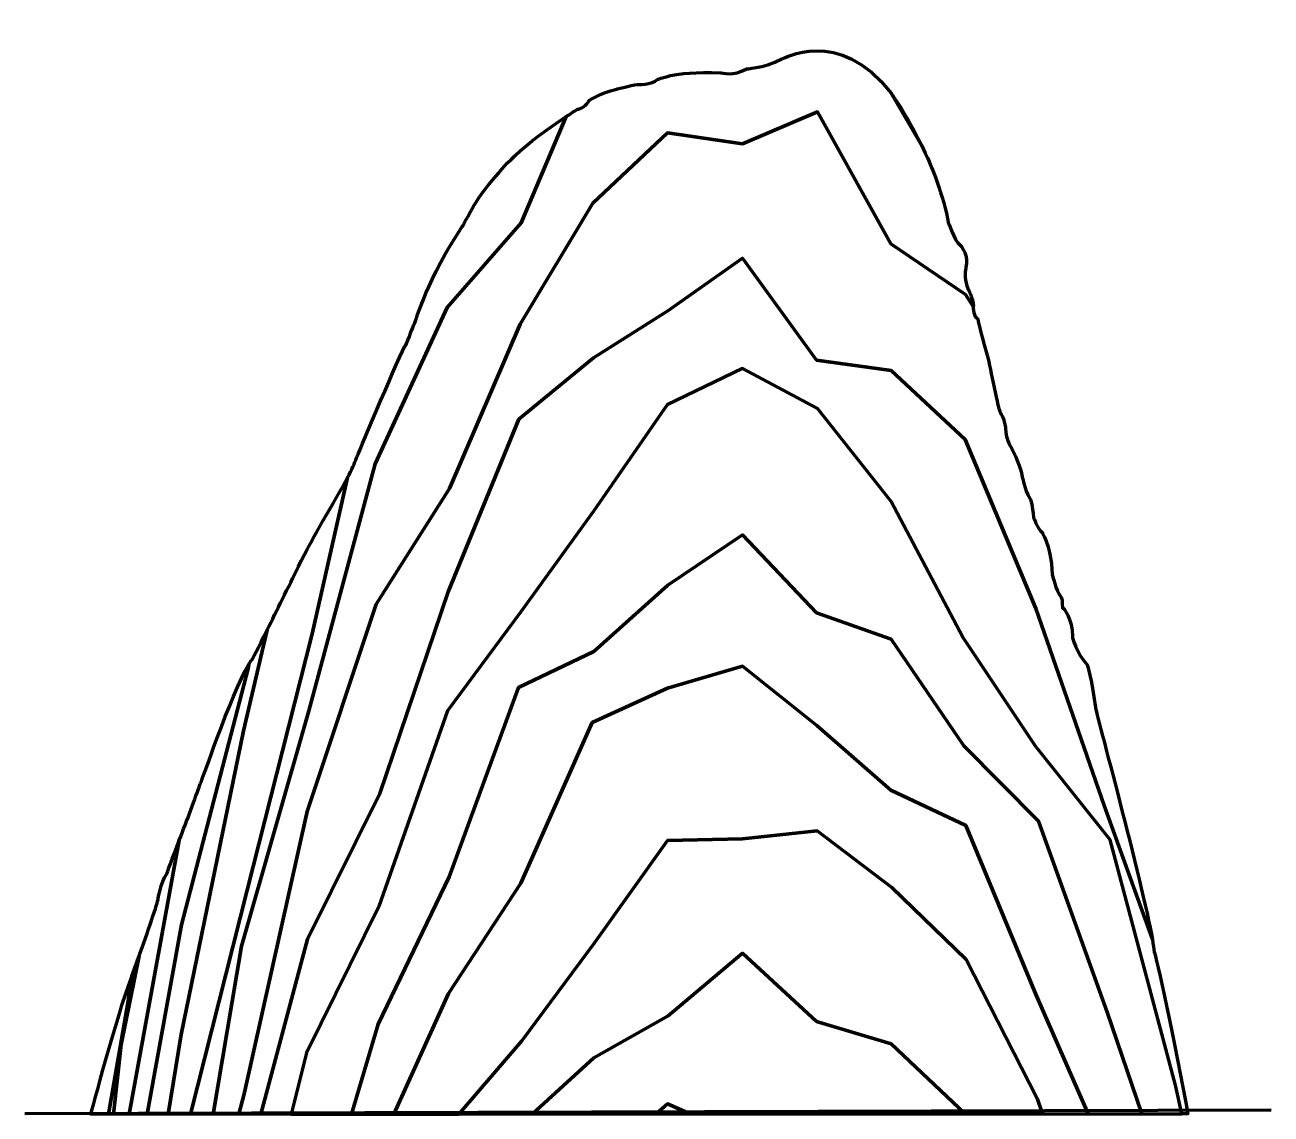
# Model space of a CAD drawing. Header units: inches. Extents: x 0.5 to 26.1, y -32.1 to -9.7.
import ezdxf

# ---------------------------------------------------------------- set-up
doc = ezdxf.new("R2010")
doc.units = ezdxf.units.IN
doc.header["$MEASUREMENT"] = 0
doc.layers.add('Layer 1', color=7, linetype='Continuous')

msp = doc.modelspace()

# ---------------------------------------------------------------- linework, layer by layer
at = {"layer": 'Layer 1', "color": 7, "lineweight": 70, "true_color": 0xffffff}
for points in [[(22.8, -26.503), (21.263, -24.575), (19.769, -22.33), (18.291, -19.534), (16.772, -17.62), (15.226, -16.795), (13.68, -17.547), (12.166, -19.728), (10.664, -21.81), (9.154, -23.848), (7.74, -27.875), (6.252, -30.886), (5.935, -32.144), (7.177, -32.144), (7.726, -30.294), (9.189, -27.263), (10.619, -23.361), (12.168, -22.621), (13.69, -21.261), (15.226, -20.222), (16.756, -21.827), (18.29, -22.371), (19.788, -24.564), (21.322, -26.118), (22.742, -30.048), (23.453, -32.141), (24.274, -32.141), (24.149, -31.549), (22.8, -26.503)], [(21.322, -26.118), (19.788, -24.564), (18.29, -22.371), (16.756, -21.827), (15.226, -20.222), (13.69, -21.261), (12.168, -22.621), (10.619, -23.361), (9.189, -27.263), (7.726, -30.294), (7.177, -32.144), (8.047, -32.144), (9.173, -29.661), (10.667, -27.394), (12.134, -24.086), (13.681, -23.377), (15.226, -22.924), (16.762, -24.145), (18.283, -25.476), (19.832, -26.202), (21.277, -29.697), (22.349, -32.141), (23.453, -32.141), (22.742, -30.048), (21.322, -26.118)], [(19.832, -26.202), (18.283, -25.476), (16.762, -24.145), (15.226, -22.924), (13.681, -23.377), (12.134, -24.086), (10.667, -27.394), (9.173, -29.661), (8.047, -32.144), (9.389, -32.144), (10.686, -30.635), (12.178, -28.619), (13.685, -26.516), (15.226, -26.482), (16.77, -26.315), (18.304, -27.481), (19.833, -28.962), (21.308, -31.837), (21.408, -32.141), (22.349, -32.141), (21.277, -29.697), (19.832, -26.202)], [(19.833, -28.962), (18.304, -27.481), (16.77, -26.315), (15.226, -26.482), (13.685, -26.516), (12.178, -28.619), (10.686, -30.635), (9.389, -32.144), (10.905, -32.143), (12.167, -30.985), (13.695, -30.126), (15.226, -28.835), (16.756, -30.243), (18.293, -30.696), (19.817, -32.141), (19.817, -32.142), (21.408, -32.141), (21.308, -31.837), (19.833, -28.962)], [(18.293, -30.696), (16.756, -30.243), (15.226, -28.835), (13.695, -30.126), (12.167, -30.985), (10.905, -32.143), (13.452, -32.143), (13.681, -31.937), (14.151, -32.143), (16.666, -32.142), (16.769, -32.108), (16.811, -32.142), (19.817, -32.142), (19.817, -32.141), (18.293, -30.696)], [(0.45, -32.131), (26.115, -32.057)], [(13.452, -32.143), (14.151, -32.143), (13.681, -31.937), (13.452, -32.143)], [(16.666, -32.142), (16.811, -32.142), (16.769, -32.108), (16.666, -32.142)]]:
    msp.add_lwpolyline(points, dxfattribs=at)
for points, knots in [([(9.146, -15.545), (9.146, -15.545), (7.666, -18.758), (7.666, -18.758), (7.666, -18.758), (6.298, -23.847), (6.298, -23.847), (6.298, -23.847), (4.914, -28.686), (4.914, -28.686), (4.914, -28.686), (4.329, -32.145), (4.329, -32.145), (4.329, -32.145), (4.853, -32.144), (4.853, -32.144), (4.853, -32.144), (4.968, -31.729), (4.968, -31.729), (4.968, -31.729), (6.263, -25.915), (6.263, -25.915), (6.263, -25.915), (7.681, -21.647), (7.681, -21.647), (7.681, -21.647), (9.194, -19.267), (9.194, -19.267), (9.194, -19.267), (10.65, -15.884), (10.65, -15.884), (10.65, -15.884), (12.15, -13.395), (12.15, -13.395), (12.15, -13.395), (13.681, -11.946), (13.681, -11.946), (13.681, -11.946), (15.226, -12.175), (15.226, -12.175), (15.226, -12.175), (16.777, -11.513), (16.777, -11.513), (16.777, -11.513), (18.284, -14.232), (18.284, -14.232), (18.284, -14.232), (19.824, -15.275), (19.824, -15.275), (19.824, -15.275), (19.982, -15.522), (19.982, -15.522), (19.983, -15.518), (19.984, -15.516), (19.985, -15.515), (19.981, -15.405), (19.901, -15.204), (19.887, -15.185), (19.762, -14.934), (19.835, -14.748), (19.832, -14.719), (19.889, -14.467), (19.75, -14.302), (19.721, -14.269), (19.561, -14.135), (19.499, -13.816), (19.471, -13.818), (19.372, -13.242), (19.139, -12.659), (18.906, -12.184), (18.906, -12.184), (18.29, -11.131), (18.29, -11.131), (17.21, -9.726), (16.036, -10.445), (16.04, -10.425), (15.636, -10.634), (15.286, -10.624), (15.304, -10.635), (15.06, -10.782), (14.788, -10.715), (14.776, -10.71), (13.748, -10.673), (13.495, -10.859), (13.485, -10.845), (13.364, -10.957), (13.046, -10.955), (13.068, -10.951), (12.929, -10.964), (12.593, -11.063), (12.61, -11.056), (12.34, -11.118), (12.063, -11.274), (12.068, -11.281), (12.024, -11.384), (11.89, -11.459), (11.832, -11.461), (11.751, -11.512), (11.674, -11.561), (11.6, -11.61), (11.6, -11.61), (10.674, -13.798), (10.674, -13.798), (10.674, -13.798), (9.146, -15.545), (9.146, -15.545)], [0, 0, 0, 0, 1, 1, 1, 2, 2, 2, 3, 3, 3, 4, 4, 4, 5, 5, 5, 6, 6, 6, 7, 7, 7, 8, 8, 8, 9, 9, 9, 10, 10, 10, 11, 11, 11, 12, 12, 12, 13, 13, 13, 14, 14, 14, 15, 15, 15, 16, 16, 16, 17, 17, 17, 18, 18, 18, 19, 19, 19, 20, 20, 20, 21, 21, 21, 22, 22, 22, 23, 23, 23, 24, 24, 24, 25, 25, 25, 26, 26, 26, 27, 27, 27, 28, 28, 28, 29, 29, 29, 30, 30, 30, 31, 31, 31, 32, 32, 32, 33, 33, 33, 34, 34, 34, 35, 35, 35, 35]), ([(18.29, -11.131), (18.29, -11.131), (18.906, -12.184), (18.906, -12.184), (18.603, -11.567), (18.3, -11.132), (18.29, -11.131)], [0, 0, 0, 0, 1, 1, 1, 2, 2, 2, 2]), ([(18.284, -14.232), (18.284, -14.232), (16.777, -11.513), (16.777, -11.513), (16.777, -11.513), (15.226, -12.175), (15.226, -12.175), (15.226, -12.175), (13.681, -11.946), (13.681, -11.946), (13.681, -11.946), (12.15, -13.395), (12.15, -13.395), (12.15, -13.395), (10.65, -15.884), (10.65, -15.884), (10.65, -15.884), (9.194, -19.267), (9.194, -19.267), (9.194, -19.267), (7.681, -21.647), (7.681, -21.647), (7.681, -21.647), (6.263, -25.915), (6.263, -25.915), (6.263, -25.915), (4.968, -31.729), (4.968, -31.729), (4.968, -31.729), (4.853, -32.144), (4.853, -32.144), (4.853, -32.144), (5.306, -32.144), (5.306, -32.144), (5.306, -32.144), (6.268, -28.547), (6.268, -28.547), (6.268, -28.547), (7.758, -25.547), (7.758, -25.547), (7.758, -25.547), (9.167, -21.398), (9.167, -21.398), (9.167, -21.398), (10.621, -17.841), (10.621, -17.841), (10.621, -17.841), (12.158, -16.581), (12.158, -16.581), (12.158, -16.581), (13.69, -15.61), (13.69, -15.61), (13.69, -15.61), (15.226, -14.525), (15.226, -14.525), (15.226, -14.525), (16.75, -16.624), (16.75, -16.624), (16.75, -16.624), (18.288, -16.842), (18.288, -16.842), (18.288, -16.842), (19.816, -18.262), (19.816, -18.262), (19.816, -18.262), (21.27, -21.736), (21.27, -21.736), (21.27, -21.736), (22.679, -25.79), (22.679, -25.79), (22.679, -25.79), (23.671, -28.552), (23.671, -28.552), (23.463, -27.367), (22.481, -23.786), (22.499, -23.773), (22.414, -23.154), (22.332, -22.918), (22.332, -22.902), (22.101, -22.648), (22.023, -22.345), (22.026, -22.317), (22.024, -21.946), (21.836, -21.707), (21.818, -21.731), (21.815, -21.588), (21.809, -21.509), (21.79, -21.506), (21.683, -21.365), (21.608, -21.047), (21.61, -21.041), (21.577, -20.375), (21.367, -20.16), (21.415, -20.185), (21.276, -20.064), (21.24, -19.88), (21.221, -19.869), (21.199, -19.602), (21.173, -19.517), (21.151, -19.479), (21.022, -19.263), (21.009, -19.061), (20.999, -19.059), (20.927, -18.662), (20.745, -18.438), (20.776, -18.443), (20.664, -18.305), (20.667, -18.136), (20.651, -18.128), (20.645, -17.781), (20.515, -17.707), (20.526, -17.677), (20.439, -17.396), (20.291, -16.539), (20.262, -16.506), (20.106, -15.941), (20.065, -15.779), (20.082, -15.785), (19.985, -15.726), (19.974, -15.558), (19.982, -15.522), (19.982, -15.522), (19.824, -15.275), (19.824, -15.275), (19.824, -15.275), (18.284, -14.232), (18.284, -14.232)], [0, 0, 0, 0, 1, 1, 1, 2, 2, 2, 3, 3, 3, 4, 4, 4, 5, 5, 5, 6, 6, 6, 7, 7, 7, 8, 8, 8, 9, 9, 9, 10, 10, 10, 11, 11, 11, 12, 12, 12, 13, 13, 13, 14, 14, 14, 15, 15, 15, 16, 16, 16, 17, 17, 17, 18, 18, 18, 19, 19, 19, 20, 20, 20, 21, 21, 21, 22, 22, 22, 23, 23, 23, 24, 24, 24, 25, 25, 25, 26, 26, 26, 27, 27, 27, 28, 28, 28, 29, 29, 29, 30, 30, 30, 31, 31, 31, 32, 32, 32, 33, 33, 33, 34, 34, 34, 35, 35, 35, 36, 36, 36, 37, 37, 37, 38, 38, 38, 39, 39, 39, 40, 40, 40, 41, 41, 41, 42, 42, 42, 42]), ([(5.026, -27.538), (5.026, -27.538), (3.863, -32.145), (3.863, -32.145), (3.863, -32.145), (4.329, -32.145), (4.329, -32.145), (4.329, -32.145), (4.914, -28.686), (4.914, -28.686), (4.914, -28.686), (6.298, -23.847), (6.298, -23.847), (6.298, -23.847), (7.666, -18.758), (7.666, -18.758), (7.666, -18.758), (9.146, -15.545), (9.146, -15.545), (9.146, -15.545), (10.674, -13.798), (10.674, -13.798), (10.674, -13.798), (11.6, -11.61), (11.6, -11.61), (10.455, -12.361), (10.189, -12.81), (10.165, -12.827), (9.7, -13.318), (9.481, -13.876), (9.457, -13.878), (8.751, -14.915), (8.501, -15.827), (8.471, -15.875), (8.44, -15.924), (8.295, -16.366), (8.276, -16.341), (8.042, -16.798), (7.286, -18.639), (7.276, -18.638), (7.246, -18.742), (7.181, -18.881), (7.096, -19.044), (7.096, -19.044), (6.367, -22.258), (6.367, -22.258), (6.367, -22.258), (5.026, -27.538), (5.026, -27.538)], [0, 0, 0, 0, 1, 1, 1, 2, 2, 2, 3, 3, 3, 4, 4, 4, 5, 5, 5, 6, 6, 6, 7, 7, 7, 8, 8, 8, 9, 9, 9, 10, 10, 10, 11, 11, 11, 12, 12, 12, 13, 13, 13, 14, 14, 14, 15, 15, 15, 16, 16, 16, 16]), ([(21.27, -21.736), (21.27, -21.736), (19.816, -18.262), (19.816, -18.262), (19.816, -18.262), (18.288, -16.842), (18.288, -16.842), (18.288, -16.842), (16.75, -16.624), (16.75, -16.624), (16.75, -16.624), (15.226, -14.525), (15.226, -14.525), (15.226, -14.525), (13.69, -15.61), (13.69, -15.61), (13.69, -15.61), (12.158, -16.581), (12.158, -16.581), (12.158, -16.581), (10.621, -17.841), (10.621, -17.841), (10.621, -17.841), (9.167, -21.398), (9.167, -21.398), (9.167, -21.398), (7.758, -25.547), (7.758, -25.547), (7.758, -25.547), (6.268, -28.547), (6.268, -28.547), (6.268, -28.547), (5.306, -32.144), (5.306, -32.144), (5.306, -32.144), (5.935, -32.144), (5.935, -32.144), (5.935, -32.144), (6.252, -30.886), (6.252, -30.886), (6.252, -30.886), (7.74, -27.875), (7.74, -27.875), (7.74, -27.875), (9.154, -23.848), (9.154, -23.848), (9.154, -23.848), (10.664, -21.81), (10.664, -21.81), (10.664, -21.81), (12.166, -19.728), (12.166, -19.728), (12.166, -19.728), (13.68, -17.547), (13.68, -17.547), (13.68, -17.547), (15.226, -16.795), (15.226, -16.795), (15.226, -16.795), (16.772, -17.62), (16.772, -17.62), (16.772, -17.62), (18.291, -19.534), (18.291, -19.534), (18.291, -19.534), (19.769, -22.33), (19.769, -22.33), (19.769, -22.33), (21.263, -24.575), (21.263, -24.575), (21.263, -24.575), (22.8, -26.503), (22.8, -26.503), (22.8, -26.503), (24.149, -31.549), (24.149, -31.549), (24.149, -31.549), (24.274, -32.141), (24.274, -32.141), (24.274, -32.141), (24.398, -32.141), (24.398, -32.141), (24.151, -30.73), (23.731, -28.828), (23.707, -28.803), (23.702, -28.74), (23.689, -28.655), (23.671, -28.552), (23.671, -28.552), (22.679, -25.79), (22.679, -25.79), (22.679, -25.79), (21.27, -21.736), (21.27, -21.736)], [0, 0, 0, 0, 1, 1, 1, 2, 2, 2, 3, 3, 3, 4, 4, 4, 5, 5, 5, 6, 6, 6, 7, 7, 7, 8, 8, 8, 9, 9, 9, 10, 10, 10, 11, 11, 11, 12, 12, 12, 13, 13, 13, 14, 14, 14, 15, 15, 15, 16, 16, 16, 17, 17, 17, 18, 18, 18, 19, 19, 19, 20, 20, 20, 21, 21, 21, 22, 22, 22, 23, 23, 23, 24, 24, 24, 25, 25, 25, 26, 26, 26, 27, 27, 27, 28, 28, 28, 29, 29, 29, 30, 30, 30, 31, 31, 31, 31]), ([(3.671, -30.506), (3.671, -30.506), (3.402, -32.145), (3.402, -32.145), (3.402, -32.145), (3.863, -32.145), (3.863, -32.145), (3.863, -32.145), (5.026, -27.538), (5.026, -27.538), (5.026, -27.538), (6.367, -22.258), (6.367, -22.258), (6.367, -22.258), (7.096, -19.044), (7.096, -19.044), (6.836, -19.542), (6.379, -20.262), (6.082, -20.875), (5.879, -21.295), (5.634, -21.793), (5.44, -22.18), (5.44, -22.18), (4.953, -24.258), (4.953, -24.258), (4.953, -24.258), (3.671, -30.506), (3.671, -30.506)], [0, 0, 0, 0, 1, 1, 1, 2, 2, 2, 3, 3, 3, 4, 4, 4, 5, 5, 5, 6, 6, 6, 7, 7, 7, 8, 8, 8, 9, 9, 9, 9]), ([(3.676, -28.25), (3.676, -28.25), (2.968, -32.145), (2.968, -32.145), (2.968, -32.145), (3.402, -32.145), (3.402, -32.145), (3.402, -32.145), (3.671, -30.506), (3.671, -30.506), (3.671, -30.506), (4.953, -24.258), (4.953, -24.258), (4.953, -24.258), (5.44, -22.18), (5.44, -22.18), (5.258, -22.544), (5.122, -22.809), (5.11, -22.812), (5.095, -22.834), (5.08, -22.857), (5.065, -22.883), (5.065, -22.883), (5.048, -22.971), (5.048, -22.971), (5.048, -22.971), (3.676, -28.25), (3.676, -28.25)], [0, 0, 0, 0, 1, 1, 1, 2, 2, 2, 3, 3, 3, 4, 4, 4, 5, 5, 5, 6, 6, 6, 7, 7, 7, 8, 8, 8, 9, 9, 9, 9]), ([(2.968, -32.145), (2.968, -32.145), (3.676, -28.25), (3.676, -28.25), (3.676, -28.25), (5.048, -22.971), (5.048, -22.971), (5.048, -22.971), (5.065, -22.883), (5.065, -22.883), (4.676, -23.531), (4.064, -25.398), (4.054, -25.365), (3.968, -25.622), (3.784, -26.105), (3.63, -26.51), (3.63, -26.51), (2.595, -32.145), (2.595, -32.145), (2.595, -32.145), (2.968, -32.145), (2.968, -32.145)], [0, 0, 0, 0, 1, 1, 1, 2, 2, 2, 3, 3, 3, 4, 4, 4, 5, 5, 5, 6, 6, 6, 7, 7, 7, 7]), ([(2.276, -32.145), (2.276, -32.145), (2.595, -32.145), (2.595, -32.145), (2.595, -32.145), (3.63, -26.51), (3.63, -26.51), (3.486, -26.886), (3.367, -27.195), (3.374, -27.197), (3.24, -27.382), (3.195, -27.738), (3.193, -27.707), (3.197, -27.781), (2.963, -28.44), (2.801, -28.891), (2.801, -28.891), (2.434, -30.711), (2.434, -30.711), (2.434, -30.711), (2.276, -32.145), (2.276, -32.145)], [0, 0, 0, 0, 1, 1, 1, 2, 2, 2, 3, 3, 3, 4, 4, 4, 5, 5, 5, 6, 6, 6, 7, 7, 7, 7]), ([(2.174, -32.145), (2.174, -32.145), (2.276, -32.145), (2.276, -32.145), (2.276, -32.145), (2.434, -30.711), (2.434, -30.711), (2.434, -30.711), (2.801, -28.891), (2.801, -28.891), (2.715, -29.13), (2.65, -29.31), (2.651, -29.314), (2.646, -29.326), (2.641, -29.34), (2.636, -29.353), (2.636, -29.353), (2.574, -29.819), (2.574, -29.819), (2.574, -29.819), (2.174, -32.145), (2.174, -32.145)], [0, 0, 0, 0, 1, 1, 1, 2, 2, 2, 3, 3, 3, 4, 4, 4, 5, 5, 5, 6, 6, 6, 7, 7, 7, 7]), ([(2.574, -29.819), (2.574, -29.819), (2.636, -29.353), (2.636, -29.353), (2.357, -30.098), (1.811, -32.132), (1.818, -32.107), (1.815, -32.119), (1.811, -32.132), (1.808, -32.145), (1.808, -32.145), (2.174, -32.145), (2.174, -32.145), (2.174, -32.145), (2.574, -29.819), (2.574, -29.819)], [0, 0, 0, 0, 1, 1, 1, 2, 2, 2, 3, 3, 3, 4, 4, 4, 5, 5, 5, 5])]:
    msp.add_open_spline(points, degree=3, knots=knots, dxfattribs=at)

doc.saveas('drawing.dxf')
